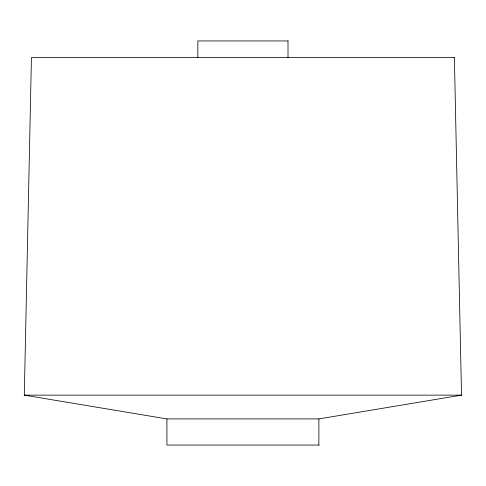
<?xml version="1.0" encoding="UTF-8"?>
<svg xmlns="http://www.w3.org/2000/svg" width="486" height="486" viewBox="0 0 486 486"><rect width="100%" height="100%" fill="white"/><g stroke="black" fill="none" stroke-linecap="round" stroke-linejoin="round"><path stroke-width="0.73" d="M319.071 418.914L166.929 418.914L24.3 395.136L31.432 57.579L454.568 57.579M288.168 40.939L197.832 40.939L197.832 57.579M24.3 395.136L461.7 395.136M319.071 445.061L166.929 445.061L166.929 418.914M454.386 57.579L461.518 395.136L318.883 418.914L318.883 445.061M288.004 40.939L288.004 57.579"/></g></svg>
